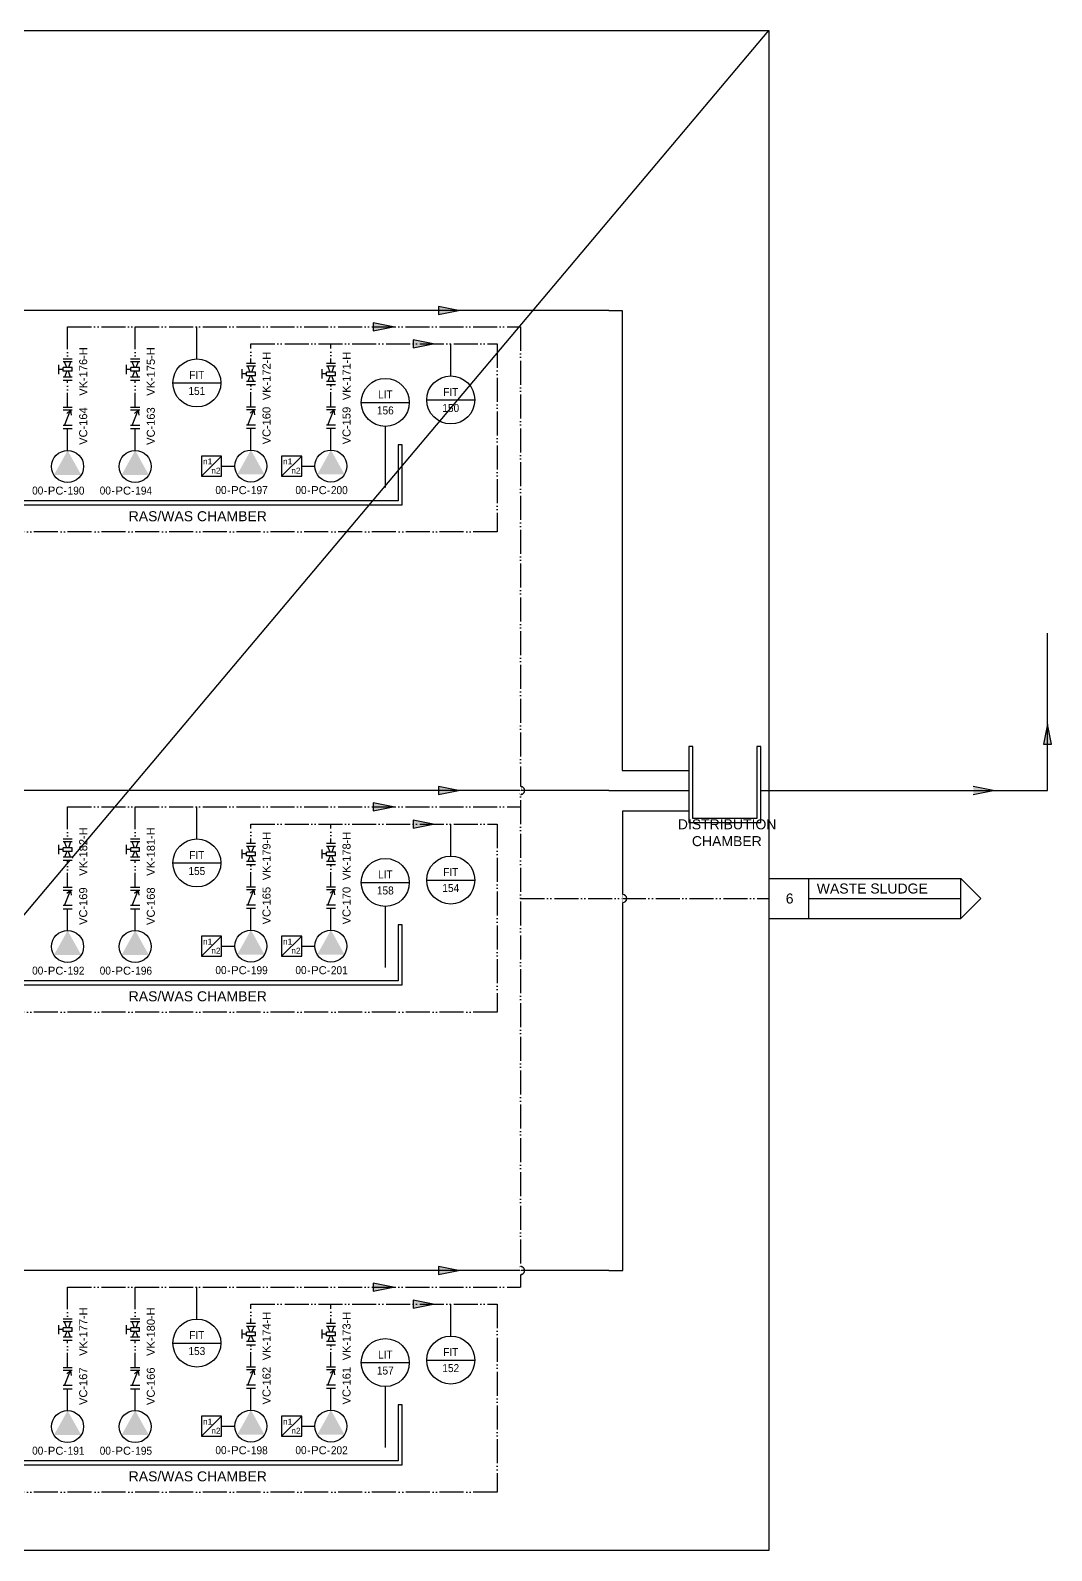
# Model space of a CAD drawing. Header units: millimetres. Extents: x 0 to 444, y 0 to 380.
# Drawn here: x 188.4 to 443.7, y 0 to 380 of the extents above; entities that cross this region are included whole.
import ezdxf
from ezdxf.enums import TextEntityAlignment as Align

# ---------------------------------------------------------------- set-up
doc = ezdxf.new("R2010")
doc.units = ezdxf.units.MM
doc.set_wipeout_variables(frame=1)
doc.linetypes.add('ACAD_ISO05W100', pattern=[33, 24, -3, 0, -3, 0, -3])
doc.linetypes.add('RefPIDWasteSludgeChamber - EQ$0$ACAD_ISO05W100', pattern=[33, 24, -3, 0, -3, 0, -3])
doc.layers.get('DEFPOINTS').update_dxf_attribs({"color": 10})
for name, color, linetype in [('equipment', 5, 'Continuous'), ('instrumentation', 4, 'Continuous'), ('RefAR6WasteSludge$0$Text', 7, 'Continuous'), ('RefPIDWasteSludgeChamber - EQ$0$sludge', 19, 'RefPIDWasteSludgeChamber - EQ$0$ACAD_ISO05W100'), ('RefPIDWasteSludgeChamber$0$Text', 7, 'Continuous'), ('sludge', 19, 'ACAD_ISO05W100'), ('Text', 7, 'Continuous'), ('unit', 1, 'Continuous'), ('valve', 7, 'Continuous')]:
    doc.layers.add(name, color=color, linetype=linetype)
doc.layers.add('sewer', color=7, linetype='Continuous', true_color=0x1c2600)
doc.styles.add('Centrifugal_WASPump$0$Organica', font='arial.ttf')
doc.styles.add('Centrifugal_WASPump_SB$0$Organica', font='arial.ttf')
doc.styles.add('CentrifugalVFDdrive_RASPump_L$0$Organica', font='arial.ttf')
doc.styles.add('CentrifugalVFDdrive_RASPump_L_SB$0$Organica', font='arial.ttf')
doc.styles.add('Organica', font='arial.ttf')
doc.styles.add('RefAR6WasteSludge$0$Organica', font='arial.ttf')
doc.styles.add('RefPIDWasteSludgeChamber - EQ$0$Organica', font='arial.ttf')
doc.styles.add('RefPIDWasteSludgeChamber$0$Organica', font='arial.ttf')
doc.styles.add('RefPIDWasteSludgeChamber$0$Standard', font='arial.ttf')

# ---------------------------------------------------------------- blocks, each defined once
blk = doc.blocks.new('*U28')
at = {"layer": 'DEFPOINTS'}
blk.add_line((0, -190), (320, 190), dxfattribs=at)
at = {"layer": 'DEFPOINTS', "flags": 128}
blk.add_lwpolyline([(0, 190), (320, 190), (320, -190), (0, -190)], close=True, dxfattribs=at)
blk = doc.blocks.new('*U29')
at = {"flags": 128}
blk.add_lwpolyline([(0, 19), (0, 0), (18, 0), (18, 19), (17, 19), (17, 1), (1, 1), (1, 19)], close=True, dxfattribs=at)
at = {"style": 'Organica', "flags": 1}
for tag, p in [('WIDTH', (-11.4, 38.99)), ('HEIGHT', (-11.4, 36.04)), ('LIQUIDLEVEL', (-11.4, 29.93)), ('LENGTH', (-11.4, 33.02)), ('VOLUME', (-11.4, 26.97))]:
    blk.add_attdef(tag, text='', height=2, dxfattribs=at).set_placement(p, align=Align.MIDDLE_CENTER)
at = {"layer": 'Text', "style": 'Organica'}
for tag, p in [('NAME1', (9.58, -2.55)), ('NAME2', (9.58, -6.3))]:
    blk.add_attdef(tag, text='', height=2.5, dxfattribs=at).set_placement(p, align=Align.MIDDLE_CENTER)
blk = doc.blocks.new('break')
blk.add_arc((0, 0), 1, 270, 90)
blk.add_wipeout([(-0.12, -0.11), (-0.12, -0.89), (0, -1), (0.12, -0.89), (0.12, -0.11), (0, 0)])
blk.add_wipeout([(-0.12, 0.11), (-0.12, 0.89), (0, 1), (0.12, 0.89), (0.12, 0.11), (0, 0)])
blk = doc.blocks.new('*U13')
at = {"flags": 128}
blk.add_lwpolyline([(0, 15), (0, 0), (101, 0), (101, 15), (100, 15), (100, 1), (1, 1), (1, 15)], close=True, dxfattribs=at)
at = {"style": 'RefPIDWasteSludgeChamber$0$Organica', "flags": 1}
for tag, p in [('WIDTH', (-11.4, 38.99)), ('HEIGHT', (-11.4, 36.04)), ('LIQUIDLEVEL', (-11.4, 29.93)), ('LENGTH', (-11.4, 33.02)), ('VOLUME', (-11.4, 26.97))]:
    blk.add_attdef(tag, text='', height=2, dxfattribs=at).set_placement(p, align=Align.MIDDLE_CENTER)
at = {"style": 'RefPIDWasteSludgeChamber$0$Standard', "flags": 1}
blk.add_attdef('TR_NAME1', (-26.08, 0.74), '', height=2.5, dxfattribs=at)
at = {"layer": 'RefPIDWasteSludgeChamber$0$Text', "style": 'RefPIDWasteSludgeChamber$0$Organica'}
blk.add_attdef('NAME1_001', (49.42, -4.11), '', height=2.5, dxfattribs=at)
blk = doc.blocks.new('*U14')
at = {"insert": (-1.98, -3.9), "char_height": 2, "width": 5.3402, "attachment_point": 6, "style": 'RefPIDWasteSludgeChamber - EQ$0$Organica'}
blk.add_mtext('-', dxfattribs=at)
at = {"style": 'RefPIDWasteSludgeChamber - EQ$0$Organica', "flags": 1}
for tag, p in [('EQUIP_TYPE', (-8.63, 62.54)), ('NOTE_CHINESE', (-8.63, 56.54)), ('NOTE', (-8.63, 59.54)), ('AREA_CODE', (-8.63, 53.54)), ('DI', (-8.63, 50.54)), ('DO', (-8.63, 47.54)), ('AO', (-8.63, 41.54)), ('AI', (-8.63, 44.54)), ('PB', (-8.63, 38.54)), ('PO', (-8.63, 35.54)), ('SP_ACTUATED', (-8.63, 32.54)), ('SIZE', (-8.63, 23.54)), ('MATERIAL', (-8.63, 19.54)), ('PRESSURE', (-8.63, 15.54))]:
    blk.add_attdef(tag, text='', height=2, dxfattribs=at).set_placement(p, align=Align.MIDDLE_CENTER)
blk.add_wipeout([(-2.67, 1.14), (2.67, 1.14), (2.67, -1.14), (-2.67, -1.14)])
for p, q in [((-2.67, 1.14), (-2.67, -1.14)), ((-1.9, -1.14), (-1.9, 1.14)), ((-1.9, 0.76), (1.9, -0.76)), ((1.9, -0.76), (1.09, 0.17)), ((1.9, -1.14), (1.9, 1.14)), ((2.67, 1.14), (2.67, -1.14)), ((1.9, -0.76), (0.67, -0.87))]:
    blk.add_line(p, q)
at = {"style": 'RefPIDWasteSludgeChamber - EQ$0$Organica'}
blk.add_attdef('TAG_ID', text='', height=2, dxfattribs=at).set_placement((-2.86, -3.9), align=Align.MIDDLE_RIGHT)
at = {"style": 'RefPIDWasteSludgeChamber - EQ$0$Organica', "flags": 8}
blk.add_attdef('TAG', text='', height=2, dxfattribs=at).set_placement((0.33, -3.9), align=Align.MIDDLE_CENTER)
blk = doc.blocks.new('*U15')
at = {"insert": (-1.98, -3.9), "char_height": 2, "width": 5.3402, "attachment_point": 6, "style": 'RefPIDWasteSludgeChamber - EQ$0$Organica'}
blk.add_mtext('-', dxfattribs=at)
at = {"style": 'RefPIDWasteSludgeChamber - EQ$0$Organica', "flags": 1}
for tag, p in [('EQUIP_TYPE', (-8.63, 62.54)), ('NOTE_CHINESE', (-8.63, 56.54)), ('NOTE', (-8.63, 59.54)), ('AREA_CODE', (-8.63, 53.54)), ('DI', (-8.63, 50.54)), ('DO', (-8.63, 47.54)), ('AO', (-8.63, 41.54)), ('AI', (-8.63, 44.54)), ('PB', (-8.63, 38.54)), ('PO', (-8.63, 35.54)), ('SP_ACTUATED', (-8.63, 32.54)), ('SIZE', (-8.63, 23.54)), ('MATERIAL', (-8.63, 19.54)), ('PRESSURE', (-8.63, 15.54))]:
    blk.add_attdef(tag, text='', height=2, dxfattribs=at).set_placement(p, align=Align.MIDDLE_CENTER)
blk.add_wipeout([(-2.67, 1.14), (2.67, 1.14), (2.67, -1.14), (-2.67, -1.14)])
for p, q in [((-2.67, 1.14), (-2.67, -1.14)), ((-1.9, -1.14), (-1.9, 1.14)), ((-0.46, 0.19), (-1.9, 0.76)), ((1.14, 2.29), (-1.14, 2.29)), ((-0.46, -1.11), (-0.46, 1.11)), ((-0.46, 1.11), (0.46, 1.11)), ((0, 1.11), (0, 2.29)), ((0.46, -1.11), (0.46, 1.11)), ((0.46, 0.19), (1.9, 0.76)), ((1.9, -1.14), (1.9, 1.14)), ((2.67, 1.14), (2.67, -1.14)), ((-1.9, -0.76), (-0.46, -0.19)), ((-0.46, -1.11), (0.46, -1.11)), ((1.9, -0.76), (0.46, -0.19))]:
    blk.add_line(p, q)
at = {"insert": (2.6, -3.9), "char_height": 2, "width": 5.3402, "attachment_point": 4, "style": 'RefPIDWasteSludgeChamber - EQ$0$Organica'}
blk.add_mtext('-H', dxfattribs=at)
at = {"style": 'RefPIDWasteSludgeChamber - EQ$0$Organica'}
blk.add_attdef('TAG_ID', text='', height=2, dxfattribs=at).set_placement((-2.86, -3.9), align=Align.MIDDLE_RIGHT)
at = {"style": 'RefPIDWasteSludgeChamber - EQ$0$Organica', "flags": 8}
blk.add_attdef('TAG', text='', height=2, dxfattribs=at).set_placement((0.33, -3.9), align=Align.MIDDLE_CENTER)
blk = doc.blocks.new('*U10')
at = {"color": 4}
for p, q in [((-6, 17), (6, 17)), ((0, 11), (0, -4.27))]:
    blk.add_line(p, q, dxfattribs=at)
blk.add_circle((0, 17), 6, dxfattribs=at)
at = {"style": 'RefPIDWasteSludgeChamber - EQ$0$Organica', "width": 0.9}
for tag, flags, p in [('EQUIP_TYPE', 9, (31.18, 65.35)), ('AREA_CODE', 9, (31.18, 62.35)), ('NOTE_CHINESE', 9, (31.18, 56.35)), ('NOTE', 9, (31.18, 59.35)), ('MODEL', 9, (31.18, 53.35)), ('MANUFACTURE', 9, (31.18, 50.35)), ('SPECIFICATION', 9, (31.18, 47.35)), ('DO', 9, (31.18, 41.35)), ('DI', 9, (31.18, 44.35)), ('AI', 9, (31.18, 38.35)), ('AO', 9, (31.18, 35.35)), ('PB', 9, (31.18, 32.35)), ('PO', 9, (31.18, 29.35)), ('TAG_ID', 8, (0, 19)), ('TAG', 8, (0, 15))]:
    blk.add_attdef(tag, text='', height=2, dxfattribs=dict(at, flags=flags)).set_placement(p, align=Align.MIDDLE_CENTER)
blk = doc.blocks.new('*U9')
at = {"color": 4}
for p, q in [((0, 23), (0, 31)), ((-6, 17), (6, 17))]:
    blk.add_line(p, q, dxfattribs=at)
blk.add_circle((0, 17), 6, dxfattribs=at)
at = {"style": 'RefPIDWasteSludgeChamber - EQ$0$Organica', "width": 0.9}
for tag, flags, p in [('SP_FLUID', 9, (31.18, 71.35)), ('SP_FLOW', 9, (31.18, 68.35)), ('EQUIP_TYPE', 9, (31.18, 65.35)), ('AREA_CODE', 9, (31.18, 62.35)), ('NOTE_CHINESE', 9, (31.18, 56.35)), ('NOTE', 9, (31.18, 59.35)), ('MODEL', 9, (31.18, 53.35)), ('MANUFACTURE', 9, (31.18, 50.35)), ('SPECIFICATION', 9, (31.18, 47.35)), ('DO', 9, (31.18, 41.35)), ('DI', 9, (31.18, 44.35)), ('AI', 9, (31.18, 38.35)), ('AO', 9, (31.18, 35.35)), ('PB', 9, (31.18, 32.35)), ('PO', 9, (31.18, 29.35)), ('TAG_ID', 8, (0, 19)), ('TAG', 8, (0, 15))]:
    blk.add_attdef(tag, text='', height=2, dxfattribs=dict(at, flags=flags)).set_placement(p, align=Align.MIDDLE_CENTER)
blk = doc.blocks.new('*U11319')
blk.add_circle((0, 0), 4)
blk.add_solid([(-3.4, -2.11), (0, 4), (3.4, -2.11)])
at = {"char_height": 2, "width": 5.3402, "attachment_point": 6, "line_spacing_factor": 0.9, "style": 'Centrifugal_WASPump_SB$0$Organica'}
for insert in [(-5.1, -6.03), (-0.2, -6.03)]:
    blk.add_mtext('{\\W0.9;-}', dxfattribs=dict(at, insert=insert))
at = {"style": 'Centrifugal_WASPump_SB$0$Organica', "flags": 1}
for tag, p in [('PUMP_TYPE', (-13.95, 99.74)), ('NOTE', (-13.95, 96.74)), ('MATERIAL_HOUSING', (-13.95, 90.64)), ('NOTE_CHINESE', (-13.95, 93.74)), ('MATERIAL_IMPELLER', (-13.95, 87.64)), ('INSTALLED_POWER', (-13.95, 81.43)), ('CONSUMED_POWER', (-13.95, 78.43)), ('MODEL', (-13.95, 75.32)), ('MANUFACTURE', (-13.95, 72.21)), ('UNIT_CAPACITY', (-13.42, 69.06)), ('SP_CAPACITY', (-13.42, 66.16)), ('UNIT_HEAD', (-13.42, 63.06)), ('SP_HEAD', (-13.42, 60.06)), ('INSTALLATION', (-13.42, 56.95)), ('STB_DTY', (-13.42, 53.63)), ('RUNNINGHOURS', (-13.42, 50.63)), ('DI', (-13.85, 41.6)), ('DO', (-13.85, 38.6)), ('PO', (-13.85, 26.6)), ('PROCESSUNITAREA', (-13.85, 23.6))]:
    blk.add_attdef(tag, text='', height=2, dxfattribs=at).set_placement(p, align=Align.MIDDLE_CENTER)
at = {"style": 'Centrifugal_WASPump_SB$0$Organica', "width": 0.9}
blk.add_attdef('AREA_CODE', text='', height=2, dxfattribs=at).set_placement((-6.07, -6.01), align=Align.MIDDLE_RIGHT)
at = {"style": 'Centrifugal_WASPump_SB$0$Organica'}
blk.add_attdef('TAG_ID', text='', height=2, dxfattribs=at).set_placement((-1.04, -6.03), align=Align.MIDDLE_RIGHT)
at = {"style": 'Centrifugal_WASPump_SB$0$Organica', "width": 0.9, "flags": 8}
blk.add_attdef('TAG', text='', height=2, dxfattribs=at).set_placement((2.11, -6.03), align=Align.MIDDLE_CENTER)
blk = doc.blocks.new('*U11521')
blk.add_circle((0, 0), 4)
blk.add_solid([(-3.4, -2.11), (0, 4), (3.4, -2.11)])
at = {"char_height": 2, "width": 5.3402, "attachment_point": 6, "line_spacing_factor": 0.9, "style": 'Centrifugal_WASPump$0$Organica'}
for insert in [(-5.1, -6.03), (-0.2, -6.03)]:
    blk.add_mtext('{\\W0.9;-}', dxfattribs=dict(at, insert=insert))
at = {"style": 'Centrifugal_WASPump$0$Organica', "flags": 1}
for tag, p in [('PUMP_TYPE', (-13.95, 99.74)), ('NOTE', (-13.95, 96.74)), ('MATERIAL_HOUSING', (-13.95, 90.64)), ('NOTE_CHINESE', (-13.95, 93.74)), ('MATERIAL_IMPELLER', (-13.95, 87.64)), ('INSTALLED_POWER', (-13.95, 81.43)), ('CONSUMED_POWER', (-13.95, 78.43)), ('MODEL', (-13.95, 75.32)), ('MANUFACTURE', (-13.95, 72.21)), ('UNIT_CAPACITY', (-13.42, 69.06)), ('SP_CAPACITY', (-13.42, 66.16)), ('UNIT_HEAD', (-13.42, 63.06)), ('SP_HEAD', (-13.42, 60.06)), ('INSTALLATION', (-13.42, 56.95)), ('STB_DTY', (-13.42, 53.63)), ('RUNNINGHOURS', (-13.42, 50.63)), ('DI', (-13.85, 41.6)), ('DO', (-13.85, 38.6)), ('PO', (-13.85, 26.6)), ('PROCESSUNITAREA', (-13.85, 23.6))]:
    blk.add_attdef(tag, text='', height=2, dxfattribs=at).set_placement(p, align=Align.MIDDLE_CENTER)
at = {"style": 'Centrifugal_WASPump$0$Organica', "width": 0.9}
blk.add_attdef('AREA_CODE', text='', height=2, dxfattribs=at).set_placement((-6.07, -6.01), align=Align.MIDDLE_RIGHT)
at = {"style": 'Centrifugal_WASPump$0$Organica'}
blk.add_attdef('TAG_ID', text='', height=2, dxfattribs=at).set_placement((-1.04, -6.03), align=Align.MIDDLE_RIGHT)
at = {"style": 'Centrifugal_WASPump$0$Organica', "width": 0.9, "flags": 8}
blk.add_attdef('TAG', text='', height=2, dxfattribs=at).set_placement((2.11, -6.03), align=Align.MIDDLE_CENTER)
blk = doc.blocks.new('*U11723')
for p, q in [((-7.31, 2.5), (-12.31, 2.5)), ((-12.31, 2.5), (-12.31, -2.5)), ((-12.31, -2.5), (-7.31, 2.5)), ((-7.31, -2.5), (-7.31, 2.5)), ((-12.31, -2.5), (-7.31, -2.5)), ((-7.31, 0), (-4, 0))]:
    blk.add_line(p, q)
blk.add_circle((0, 0), 4)
blk.add_solid([(-3.4, -2.11), (0, 4), (3.4, -2.11)])
at = {"style": 'CentrifugalVFDdrive_RASPump_L_SB$0$Organica'}
for s, p in [('n1', (-11.97, 0.39)), ('n2', (-9.91, -1.91))]:
    blk.add_text(s, height=1.5, dxfattribs=at).set_placement(p)
at = {"char_height": 2, "width": 5.3402, "attachment_point": 6, "line_spacing_factor": 0.9, "style": 'CentrifugalVFDdrive_RASPump_L_SB$0$Organica'}
for insert in [(-5.1, -6.03), (-0.2, -6.03)]:
    blk.add_mtext('{\\W0.9;-}', dxfattribs=dict(at, insert=insert))
at = {"style": 'CentrifugalVFDdrive_RASPump_L_SB$0$Organica', "flags": 1}
for tag, p in [('PUMP_TYPE', (-13.95, 99.74)), ('NOTE', (-13.95, 96.74)), ('MATERIAL_HOUSING', (-13.95, 90.64)), ('NOTE_CHINESE', (-13.95, 93.74)), ('MATERIAL_IMPELLER', (-13.95, 87.64)), ('MATERIAL_SCREW', (-13.95, 84.64)), ('INSTALLED_POWER', (-13.95, 81.43)), ('CONSUMED_POWER', (-13.95, 78.43)), ('MODEL', (-13.95, 75.32)), ('MANUFACTURE', (-13.95, 72.21)), ('UNIT_CAPACITY', (-13.42, 69.06)), ('SP_CAPACITY', (-13.42, 66.16)), ('UNIT_HEAD', (-13.42, 63.06)), ('SP_HEAD', (-13.42, 60.06)), ('INSTALLATION', (-13.42, 56.95)), ('STB_DTY', (-13.42, 53.63)), ('RUNNINGHOURS', (-13.42, 50.63)), ('FC-MOD', (-13.85, 44.6)), ('FC-MAN', (-13.85, 47.7)), ('DI', (-13.85, 41.6)), ('DO', (-13.85, 38.6)), ('AI', (-13.85, 35.6)), ('AO', (-13.85, 32.6)), ('PB', (-13.85, 29.6)), ('PO', (-13.85, 26.6)), ('PROCESSUNITAREA', (-13.85, 23.6))]:
    blk.add_attdef(tag, text='', height=2, dxfattribs=at).set_placement(p, align=Align.MIDDLE_CENTER)
at = {"style": 'CentrifugalVFDdrive_RASPump_L_SB$0$Organica', "width": 0.9}
blk.add_attdef('AREA_CODE', text='', height=2, dxfattribs=at).set_placement((-6.07, -6.01), align=Align.MIDDLE_RIGHT)
at = {"style": 'CentrifugalVFDdrive_RASPump_L_SB$0$Organica'}
blk.add_attdef('TAG_ID', text='', height=2, dxfattribs=at).set_placement((-1.04, -6.03), align=Align.MIDDLE_RIGHT)
at = {"style": 'CentrifugalVFDdrive_RASPump_L_SB$0$Organica', "width": 0.9, "flags": 8}
blk.add_attdef('TAG', text='', height=2, dxfattribs=at).set_placement((2.11, -6.03), align=Align.MIDDLE_CENTER)
blk = doc.blocks.new('*U12125')
for p, q in [((-7.31, 2.5), (-12.31, 2.5)), ((-12.31, 2.5), (-12.31, -2.5)), ((-12.31, -2.5), (-7.31, 2.5)), ((-7.31, -2.5), (-7.31, 2.5)), ((-12.31, -2.5), (-7.31, -2.5)), ((-7.31, 0), (-4, 0))]:
    blk.add_line(p, q)
blk.add_circle((0, 0), 4)
blk.add_solid([(-3.4, -2.11), (0, 4), (3.4, -2.11)])
at = {"style": 'CentrifugalVFDdrive_RASPump_L$0$Organica'}
for s, p in [('n1', (-11.97, 0.39)), ('n2', (-9.91, -1.91))]:
    blk.add_text(s, height=1.5, dxfattribs=at).set_placement(p)
at = {"char_height": 2, "width": 5.3402, "attachment_point": 6, "line_spacing_factor": 0.9, "style": 'CentrifugalVFDdrive_RASPump_L$0$Organica'}
for insert in [(-5.1, -6.03), (-0.2, -6.03)]:
    blk.add_mtext('{\\W0.9;-}', dxfattribs=dict(at, insert=insert))
at = {"style": 'CentrifugalVFDdrive_RASPump_L$0$Organica', "flags": 1}
for tag, p in [('PUMP_TYPE', (-13.95, 99.74)), ('NOTE', (-13.95, 96.74)), ('MATERIAL_HOUSING', (-13.95, 90.64)), ('NOTE_CHINESE', (-13.95, 93.74)), ('MATERIAL_IMPELLER', (-13.95, 87.64)), ('MATERIAL_SCREW', (-13.95, 84.64)), ('INSTALLED_POWER', (-13.95, 81.43)), ('CONSUMED_POWER', (-13.95, 78.43)), ('MODEL', (-13.95, 75.32)), ('MANUFACTURE', (-13.95, 72.21)), ('UNIT_CAPACITY', (-13.42, 69.06)), ('SP_CAPACITY', (-13.42, 66.16)), ('UNIT_HEAD', (-13.42, 63.06)), ('SP_HEAD', (-13.42, 60.06)), ('INSTALLATION', (-13.42, 56.95)), ('STB_DTY', (-13.42, 53.63)), ('RUNNINGHOURS', (-13.42, 50.63)), ('FC-MOD', (-13.85, 44.6)), ('FC-MAN', (-13.85, 47.7)), ('DI', (-13.85, 41.6)), ('DO', (-13.85, 38.6)), ('AI', (-13.85, 35.6)), ('AO', (-13.85, 32.6)), ('PB', (-13.85, 29.6)), ('PO', (-13.85, 26.6)), ('PROCESSUNITAREA', (-13.85, 23.6))]:
    blk.add_attdef(tag, text='', height=2, dxfattribs=at).set_placement(p, align=Align.MIDDLE_CENTER)
at = {"style": 'CentrifugalVFDdrive_RASPump_L$0$Organica', "width": 0.9}
blk.add_attdef('AREA_CODE', text='', height=2, dxfattribs=at).set_placement((-6.07, -6.01), align=Align.MIDDLE_RIGHT)
at = {"style": 'CentrifugalVFDdrive_RASPump_L$0$Organica'}
blk.add_attdef('TAG_ID', text='', height=2, dxfattribs=at).set_placement((-1.04, -6.03), align=Align.MIDDLE_RIGHT)
at = {"style": 'CentrifugalVFDdrive_RASPump_L$0$Organica', "width": 0.9, "flags": 8}
blk.add_attdef('TAG', text='', height=2, dxfattribs=at).set_placement((2.11, -6.03), align=Align.MIDDLE_CENTER)
blk = doc.blocks.new('RefAR6WasteSludge$0$RefAR6WasteSludge')
at = {"lineweight": 25, "ltscale": 0.25}
for p, q in [((0, 5), (48, 5)), ((0, 5), (0, -5)), ((10, -5), (10, 5)), ((48, -5), (48, 5)), ((48, 5), (53, 0)), ((10, 0), (48, 0)), ((48, -5), (53, 0)), ((0, -5), (48, -5))]:
    blk.add_line(p, q, dxfattribs=at)
at = {"layer": 'RefAR6WasteSludge$0$Text', "style": 'RefAR6WasteSludge$0$Organica'}
for tag, p in [('Name_001', (11.77, 1.27)), ('ID_001', (4.27, -1.23))]:
    blk.add_attdef(tag, p, '', height=2.5, dxfattribs=at)

msp = doc.modelspace()

# ---------------------------------------------------------------- hatches: boundary and pattern name
for points in [[(290.43, 309), (295.43, 310), (290.43, 311)], [(274.14, 304.88), (279.14, 305.88), (274.14, 306.88)], [(284.1, 300.62), (289.1, 301.62), (284.1, 302.62)], [(290.43, 189), (295.43, 190), (290.43, 191)], [(274.14, 184.88), (279.14, 185.88), (274.14, 186.88)], [(284.1, 180.62), (289.1, 181.62), (284.1, 182.62)], [(290.43, 69), (295.43, 70), (290.43, 71)], [(274.14, 64.88), (279.14, 65.88), (274.14, 66.88)], [(284.1, 60.62), (289.1, 61.62), (284.1, 62.62)]]:
    msp.add_hatch(color=256).paths.add_polyline_path(points)
at = {"layer": 'sewer'}
h = msp.add_hatch(color=256, dxfattribs=at)
h.dxf.hatch_style = 1
h.paths.add_polyline_path([(441.7, 201.55), (442.7, 201.55), (442.7, 206.55)])
h.paths.add_polyline_path([(442.7, 206.55), (442.7, 201.55), (443.7, 201.55)])
h = msp.add_hatch(color=256, dxfattribs=at)
h.dxf.hatch_style = 1
h.paths.add_polyline_path([(424.1, 191), (424.1, 190), (429.1, 190)])
h.paths.add_polyline_path([(429.1, 190), (424.1, 190), (424.1, 189)])

# ---------------------------------------------------------------- linework, layer by layer
for points in [[(295.43, 310), (290.43, 311)], [(290.43, 311), (290.43, 309)], [(290.43, 309), (295.43, 310)], [(279.14, 305.88), (274.14, 306.88)], [(274.14, 306.88), (274.14, 304.88)], [(274.14, 304.88), (279.14, 305.88)], [(289.1, 301.62), (284.1, 302.62)], [(284.1, 302.62), (284.1, 300.62)], [(284.1, 300.62), (289.1, 301.62)], [(295.43, 190), (290.43, 191)], [(290.43, 191), (290.43, 189)], [(290.43, 189), (295.43, 190)], [(279.14, 185.88), (274.14, 186.88)], [(274.14, 186.88), (274.14, 184.88)], [(274.14, 184.88), (279.14, 185.88)], [(289.1, 181.62), (284.1, 182.62)], [(284.1, 182.62), (284.1, 180.62)], [(284.1, 180.62), (289.1, 181.62)], [(295.43, 70), (290.43, 71)], [(290.43, 71), (290.43, 69)], [(290.43, 69), (295.43, 70)], [(279.14, 65.88), (274.14, 66.88)], [(274.14, 66.88), (274.14, 64.88)], [(274.14, 64.88), (279.14, 65.88)], [(289.1, 61.62), (284.1, 62.62)], [(284.1, 62.62), (284.1, 60.62)], [(284.1, 60.62), (289.1, 61.62)]]:
    msp.add_lwpolyline(points)
at = {"layer": 'RefPIDWasteSludgeChamber - EQ$0$sludge', "lineweight": 25, "ltscale": 0.25}
for p, q in [((197.73, 274.99), (197.73, 305.88)), ((197.73, 305.88), (310.96, 305.88)), ((214.63, 274.99), (214.63, 305.88)), ((243.55, 275.11), (243.55, 301.62)), ((243.55, 301.62), (305.14, 301.62)), ((263.55, 275.11), (263.55, 301.62)), ((305.14, 301.62), (305.14, 254.62)), ((305.14, 254.62), (103.8, 254.62)), ((197.73, 154.99), (197.73, 185.88)), ((197.73, 185.88), (310.96, 185.88)), ((214.63, 154.99), (214.63, 185.88)), ((243.55, 155.11), (243.55, 181.62)), ((243.55, 181.62), (305.14, 181.62)), ((263.55, 155.11), (263.55, 181.62)), ((305.14, 181.62), (305.14, 134.62)), ((305.14, 134.62), (103.8, 134.62)), ((197.73, 34.99), (197.73, 65.88)), ((197.73, 65.88), (310.96, 65.88)), ((214.63, 34.99), (214.63, 65.88)), ((243.55, 35.11), (243.55, 61.62)), ((243.55, 61.62), (305.14, 61.62)), ((263.55, 35.11), (263.55, 61.62)), ((305.14, 61.62), (305.14, 14.62)), ((305.14, 14.62), (103.8, 14.62))]:
    msp.add_line(p, q, dxfattribs=at)
at = {"layer": 'sewer', "lineweight": 25, "ltscale": 0.5}
for p, q in [((333, 310), (179.27, 310)), ((333, 190), (179.27, 190)), ((333, 70), (179.27, 70))]:
    msp.add_line(p, q, dxfattribs=at)
at = {"layer": 'sewer', "lineweight": 25, "ltscale": 0.25}
for p, q in [((442.7, 190), (442.7, 229.36)), ((373, 190), (442.7, 190)), ((429.1, 190), (424.1, 191)), ((424.1, 189), (429.1, 190))]:
    msp.add_line(p, q, dxfattribs=at)
at = {"layer": 'sewer'}
msp.add_line((371, 190), (373, 190), dxfattribs=at)
for points in [[(333, 310), (336.37, 310), (336.37, 195), (353, 195)], [(333, 190), (333, 190), (333, 190), (353, 190)], [(333, 70), (336.5, 70), (336.5, 184.92), (353, 184.92)]]:
    msp.add_lwpolyline(points, dxfattribs=at)
at = {"layer": 'sewer', "lineweight": 25, "ltscale": 0.25, "flags": 128}
msp.add_lwpolyline([(442.7, 206.55), (441.7, 201.55), (443.7, 201.55)], close=True, dxfattribs=at)
at = {"layer": 'sludge', "ltscale": 0.25}
msp.add_line((310.96, 163), (373, 163), dxfattribs=at)
msp.add_lwpolyline([(310.96, 305.88), (310.96, 65.88)], dxfattribs=at)

# ---------------------------------------------------------------- block references
msp.add_blockref('*U28', (53, 190))
ref = msp.add_blockref('RefAR6WasteSludge$0$RefAR6WasteSludge', (373, 163))
ref.add_attrib('ID', '6', dxfattribs={"layer": 'RefAR6WasteSludge$0$Text', "height": 2.5, "style": 'RefAR6WasteSludge$0$Organica'}).set_placement((378.22, 163), align=Align.MIDDLE_CENTER)
ref.add_attrib('Name', 'WASTE SLUDGE', dxfattribs={"layer": 'RefAR6WasteSludge$0$Text', "height": 2.5, "style": 'RefAR6WasteSludge$0$Organica'}).set_placement((385, 165.5), align=Align.MIDDLE_LEFT)
at = {"layer": 'instrumentation'}
ref = msp.add_blockref('*U9', (230.04, 274.88), dxfattribs=at)
ref.add_attrib('TAG', '151', dxfattribs={"layer": '0', "height": 2, "style": 'RefPIDWasteSludgeChamber - EQ$0$Organica', "width": 0.9}).set_placement((230.04, 289.88), align=Align.MIDDLE_CENTER)
ref.add_attrib('TAG_ID', 'FIT', dxfattribs={"layer": '0', "height": 2, "style": 'RefPIDWasteSludgeChamber - EQ$0$Organica', "width": 0.9}).set_placement((230.04, 293.88), align=Align.MIDDLE_CENTER)
ref = msp.add_blockref('*U9', (293.51, 270.62), dxfattribs=at)
ref.add_attrib('TAG', '150', dxfattribs={"layer": '0', "height": 2, "style": 'RefPIDWasteSludgeChamber - EQ$0$Organica', "width": 0.9}).set_placement((293.51, 285.62), align=Align.MIDDLE_CENTER)
ref.add_attrib('TAG_ID', 'FIT', dxfattribs={"layer": '0', "height": 2, "style": 'RefPIDWasteSludgeChamber - EQ$0$Organica', "width": 0.9}).set_placement((293.51, 289.62), align=Align.MIDDLE_CENTER)
ref = msp.add_blockref('*U10', (277.15, 270.01), dxfattribs=at)
ref.add_attrib('TAG', '156', dxfattribs={"layer": '0', "height": 2, "style": 'RefPIDWasteSludgeChamber - EQ$0$Organica', "width": 0.9}).set_placement((277.15, 285.01), align=Align.MIDDLE_CENTER)
ref.add_attrib('TAG_ID', 'LIT', dxfattribs={"layer": '0', "height": 2, "style": 'RefPIDWasteSludgeChamber - EQ$0$Organica', "width": 0.9}).set_placement((277.15, 289.01), align=Align.MIDDLE_CENTER)
ref = msp.add_blockref('*U9', (230.04, 154.88), dxfattribs=at)
ref.add_attrib('TAG', '155', dxfattribs={"layer": '0', "height": 2, "style": 'RefPIDWasteSludgeChamber - EQ$0$Organica', "width": 0.9}).set_placement((230.04, 169.88), align=Align.MIDDLE_CENTER)
ref.add_attrib('TAG_ID', 'FIT', dxfattribs={"layer": '0', "height": 2, "style": 'RefPIDWasteSludgeChamber - EQ$0$Organica', "width": 0.9}).set_placement((230.04, 173.88), align=Align.MIDDLE_CENTER)
ref = msp.add_blockref('*U9', (293.51, 150.62), dxfattribs=at)
ref.add_attrib('TAG', '154', dxfattribs={"layer": '0', "height": 2, "style": 'RefPIDWasteSludgeChamber - EQ$0$Organica', "width": 0.9}).set_placement((293.51, 165.62), align=Align.MIDDLE_CENTER)
ref.add_attrib('TAG_ID', 'FIT', dxfattribs={"layer": '0', "height": 2, "style": 'RefPIDWasteSludgeChamber - EQ$0$Organica', "width": 0.9}).set_placement((293.51, 169.62), align=Align.MIDDLE_CENTER)
ref = msp.add_blockref('*U10', (277.15, 150.01), dxfattribs=at)
ref.add_attrib('TAG', '158', dxfattribs={"layer": '0', "height": 2, "style": 'RefPIDWasteSludgeChamber - EQ$0$Organica', "width": 0.9}).set_placement((277.15, 165.01), align=Align.MIDDLE_CENTER)
ref.add_attrib('TAG_ID', 'LIT', dxfattribs={"layer": '0', "height": 2, "style": 'RefPIDWasteSludgeChamber - EQ$0$Organica', "width": 0.9}).set_placement((277.15, 169.01), align=Align.MIDDLE_CENTER)
ref = msp.add_blockref('*U9', (230.04, 34.88), dxfattribs=at)
ref.add_attrib('TAG', '153', dxfattribs={"layer": '0', "height": 2, "style": 'RefPIDWasteSludgeChamber - EQ$0$Organica', "width": 0.9}).set_placement((230.04, 49.88), align=Align.MIDDLE_CENTER)
ref.add_attrib('TAG_ID', 'FIT', dxfattribs={"layer": '0', "height": 2, "style": 'RefPIDWasteSludgeChamber - EQ$0$Organica', "width": 0.9}).set_placement((230.04, 53.88), align=Align.MIDDLE_CENTER)
ref = msp.add_blockref('*U9', (293.51, 30.62), dxfattribs=at)
ref.add_attrib('TAG', '152', dxfattribs={"layer": '0', "height": 2, "style": 'RefPIDWasteSludgeChamber - EQ$0$Organica', "width": 0.9}).set_placement((293.51, 45.62), align=Align.MIDDLE_CENTER)
ref.add_attrib('TAG_ID', 'FIT', dxfattribs={"layer": '0', "height": 2, "style": 'RefPIDWasteSludgeChamber - EQ$0$Organica', "width": 0.9}).set_placement((293.51, 49.62), align=Align.MIDDLE_CENTER)
ref = msp.add_blockref('*U10', (277.15, 30.01), dxfattribs=at)
ref.add_attrib('TAG', '157', dxfattribs={"layer": '0', "height": 2, "style": 'RefPIDWasteSludgeChamber - EQ$0$Organica', "width": 0.9}).set_placement((277.15, 45.01), align=Align.MIDDLE_CENTER)
ref.add_attrib('TAG_ID', 'LIT', dxfattribs={"layer": '0', "height": 2, "style": 'RefPIDWasteSludgeChamber - EQ$0$Organica', "width": 0.9}).set_placement((277.15, 49.01), align=Align.MIDDLE_CENTER)
at = {"layer": 'unit'}
ref = msp.add_blockref('*U13', (180.38, 261.41), dxfattribs=at)
ref.add_attrib('NAME1_001', 'RAS/WAS CHAMBER', (213, 257.31), dxfattribs={"layer": 'RefPIDWasteSludgeChamber$0$Text', "height": 2.5, "style": 'RefPIDWasteSludgeChamber$0$Organica'})
ref = msp.add_blockref('*U29', (353, 182), dxfattribs=at)
ref.add_attrib('NAME1_001', 'DISTRIBUTION', (350.27, 180.3), dxfattribs={"layer": 'Text', "height": 2.5, "style": 'Organica'})
ref.add_attrib('NAME1_002', 'CHAMBER', (353.79, 176.09), dxfattribs={"layer": 'Text', "height": 2.5, "style": 'Organica'})
ref = msp.add_blockref('*U13', (180.38, 141.41), dxfattribs=at)
ref.add_attrib('NAME1_001', 'RAS/WAS CHAMBER', (213, 137.31), dxfattribs={"layer": 'RefPIDWasteSludgeChamber$0$Text', "height": 2.5, "style": 'RefPIDWasteSludgeChamber$0$Organica'})
ref = msp.add_blockref('*U13', (180.38, 21.41), dxfattribs=at)
ref.add_attrib('NAME1_001', 'RAS/WAS CHAMBER', (213, 17.31), dxfattribs={"layer": 'RefPIDWasteSludgeChamber$0$Text', "height": 2.5, "style": 'RefPIDWasteSludgeChamber$0$Organica'})

# ---------------------------------------------------------------- next in the draw order: block references
at = {"layer": 'sewer', "lineweight": 25, "ltscale": 0.5}
msp.add_blockref('break', (336.5, 163), dxfattribs=at)
at = {"layer": 'sludge', "lineweight": 25, "ltscale": 0.5}
for p in [(310.96, 190), (310.96, 70)]:
    msp.add_blockref('break', p, dxfattribs=at)
at = {"layer": 'valve', "rotation": 90}
for name, p, values in [('*U15', (197.73, 295.25), {'TAG': '176', 'TAG_ID': 'VK'}), ('*U15', (214.63, 295.25), {'TAG': '175', 'TAG_ID': 'VK'}), ('*U14', (197.73, 283.13), {'TAG': '164', 'TAG_ID': 'VC'}), ('*U14', (214.63, 283.13), {'TAG': '163', 'TAG_ID': 'VC'}), ('*U14', (243.55, 283.26), {'TAG': '160', 'TAG_ID': 'VC'}), ('*U14', (263.55, 283.26), {'TAG': '159', 'TAG_ID': 'VC'}), ('*U15', (197.73, 175.25), {'TAG': '182', 'TAG_ID': 'VK'}), ('*U15', (214.63, 175.25), {'TAG': '181', 'TAG_ID': 'VK'}), ('*U14', (197.73, 163.13), {'TAG': '169', 'TAG_ID': 'VC'}), ('*U14', (214.63, 163.13), {'TAG': '168', 'TAG_ID': 'VC'}), ('*U14', (243.55, 163.26), {'TAG': '165', 'TAG_ID': 'VC'}), ('*U14', (263.55, 163.26), {'TAG': '170', 'TAG_ID': 'VC'}), ('*U15', (197.73, 55.25), {'TAG': '177', 'TAG_ID': 'VK'}), ('*U15', (214.63, 55.25), {'TAG': '180', 'TAG_ID': 'VK'}), ('*U14', (197.73, 43.13), {'TAG': '167', 'TAG_ID': 'VC'}), ('*U14', (214.63, 43.13), {'TAG': '166', 'TAG_ID': 'VC'}), ('*U14', (243.55, 43.26), {'TAG': '162', 'TAG_ID': 'VC'}), ('*U14', (263.55, 43.26), {'TAG': '161', 'TAG_ID': 'VC'})]:
    msp.add_blockref(name, p, dxfattribs=at).add_auto_attribs(values)

# ---------------------------------------------------------------- next in the draw order: block references
at = {"layer": 'equipment'}
ref = msp.add_blockref('*U11319', (197.73, 270.99), dxfattribs=at)
ref.add_attrib('TAG', '190', dxfattribs={"layer": '0', "height": 2, "style": 'Centrifugal_WASPump_SB$0$Organica', "width": 0.9}).set_placement((199.84, 264.96), align=Align.MIDDLE_CENTER)
ref.add_attrib('AREA_CODE', '00', dxfattribs={"layer": '0', "height": 2, "style": 'Centrifugal_WASPump_SB$0$Organica', "width": 0.9}).set_placement((191.66, 264.98), align=Align.MIDDLE_RIGHT)
ref.add_attrib('TAG_ID', 'PC', dxfattribs={"layer": '0', "height": 2, "style": 'Centrifugal_WASPump_SB$0$Organica'}).set_placement((196.69, 264.96), align=Align.MIDDLE_RIGHT)
ref = msp.add_blockref('*U11521', (214.63, 270.99), dxfattribs=at)
ref.add_attrib('TAG', '194', dxfattribs={"layer": '0', "height": 2, "style": 'Centrifugal_WASPump$0$Organica', "width": 0.9}).set_placement((216.74, 264.96), align=Align.MIDDLE_CENTER)
ref.add_attrib('AREA_CODE', '00', dxfattribs={"layer": '0', "height": 2, "style": 'Centrifugal_WASPump$0$Organica', "width": 0.9}).set_placement((208.56, 264.98), align=Align.MIDDLE_RIGHT)
ref.add_attrib('TAG_ID', 'PC', dxfattribs={"layer": '0', "height": 2, "style": 'Centrifugal_WASPump$0$Organica'}).set_placement((213.59, 264.96), align=Align.MIDDLE_RIGHT)
ref = msp.add_blockref('*U11723', (243.55, 271.11), dxfattribs=at)
ref.add_attrib('TAG', '197', dxfattribs={"layer": '0', "height": 2, "style": 'CentrifugalVFDdrive_RASPump_L_SB$0$Organica', "width": 0.9}).set_placement((245.65, 265.08), align=Align.MIDDLE_CENTER)
ref.add_attrib('AREA_CODE', '00', dxfattribs={"layer": '0', "height": 2, "style": 'CentrifugalVFDdrive_RASPump_L_SB$0$Organica', "width": 0.9}).set_placement((237.47, 265.11), align=Align.MIDDLE_RIGHT)
ref.add_attrib('TAG_ID', 'PC', dxfattribs={"layer": '0', "height": 2, "style": 'CentrifugalVFDdrive_RASPump_L_SB$0$Organica'}).set_placement((242.5, 265.08), align=Align.MIDDLE_RIGHT)
ref = msp.add_blockref('*U12125', (263.55, 271.11), dxfattribs=at)
ref.add_attrib('TAG', '200', dxfattribs={"layer": '0', "height": 2, "style": 'CentrifugalVFDdrive_RASPump_L$0$Organica', "width": 0.9}).set_placement((265.65, 265.08), align=Align.MIDDLE_CENTER)
ref.add_attrib('AREA_CODE', '00', dxfattribs={"layer": '0', "height": 2, "style": 'CentrifugalVFDdrive_RASPump_L$0$Organica', "width": 0.9}).set_placement((257.47, 265.11), align=Align.MIDDLE_RIGHT)
ref.add_attrib('TAG_ID', 'PC', dxfattribs={"layer": '0', "height": 2, "style": 'CentrifugalVFDdrive_RASPump_L$0$Organica'}).set_placement((262.5, 265.08), align=Align.MIDDLE_RIGHT)
ref = msp.add_blockref('*U11319', (197.73, 150.99), dxfattribs=at)
ref.add_attrib('TAG', '192', dxfattribs={"layer": '0', "height": 2, "style": 'Centrifugal_WASPump_SB$0$Organica', "width": 0.9}).set_placement((199.84, 144.96), align=Align.MIDDLE_CENTER)
ref.add_attrib('AREA_CODE', '00', dxfattribs={"layer": '0', "height": 2, "style": 'Centrifugal_WASPump_SB$0$Organica', "width": 0.9}).set_placement((191.66, 144.98), align=Align.MIDDLE_RIGHT)
ref.add_attrib('TAG_ID', 'PC', dxfattribs={"layer": '0', "height": 2, "style": 'Centrifugal_WASPump_SB$0$Organica'}).set_placement((196.69, 144.96), align=Align.MIDDLE_RIGHT)
ref = msp.add_blockref('*U11521', (214.63, 150.99), dxfattribs=at)
ref.add_attrib('TAG', '196', dxfattribs={"layer": '0', "height": 2, "style": 'Centrifugal_WASPump$0$Organica', "width": 0.9}).set_placement((216.74, 144.96), align=Align.MIDDLE_CENTER)
ref.add_attrib('AREA_CODE', '00', dxfattribs={"layer": '0', "height": 2, "style": 'Centrifugal_WASPump$0$Organica', "width": 0.9}).set_placement((208.56, 144.98), align=Align.MIDDLE_RIGHT)
ref.add_attrib('TAG_ID', 'PC', dxfattribs={"layer": '0', "height": 2, "style": 'Centrifugal_WASPump$0$Organica'}).set_placement((213.59, 144.96), align=Align.MIDDLE_RIGHT)
ref = msp.add_blockref('*U11723', (243.55, 151.11), dxfattribs=at)
ref.add_attrib('TAG', '199', dxfattribs={"layer": '0', "height": 2, "style": 'CentrifugalVFDdrive_RASPump_L_SB$0$Organica', "width": 0.9}).set_placement((245.65, 145.08), align=Align.MIDDLE_CENTER)
ref.add_attrib('AREA_CODE', '00', dxfattribs={"layer": '0', "height": 2, "style": 'CentrifugalVFDdrive_RASPump_L_SB$0$Organica', "width": 0.9}).set_placement((237.47, 145.11), align=Align.MIDDLE_RIGHT)
ref.add_attrib('TAG_ID', 'PC', dxfattribs={"layer": '0', "height": 2, "style": 'CentrifugalVFDdrive_RASPump_L_SB$0$Organica'}).set_placement((242.5, 145.08), align=Align.MIDDLE_RIGHT)
ref = msp.add_blockref('*U12125', (263.55, 151.11), dxfattribs=at)
ref.add_attrib('TAG', '201', dxfattribs={"layer": '0', "height": 2, "style": 'CentrifugalVFDdrive_RASPump_L$0$Organica', "width": 0.9}).set_placement((265.65, 145.08), align=Align.MIDDLE_CENTER)
ref.add_attrib('AREA_CODE', '00', dxfattribs={"layer": '0', "height": 2, "style": 'CentrifugalVFDdrive_RASPump_L$0$Organica', "width": 0.9}).set_placement((257.47, 145.11), align=Align.MIDDLE_RIGHT)
ref.add_attrib('TAG_ID', 'PC', dxfattribs={"layer": '0', "height": 2, "style": 'CentrifugalVFDdrive_RASPump_L$0$Organica'}).set_placement((262.5, 145.08), align=Align.MIDDLE_RIGHT)
ref = msp.add_blockref('*U11319', (197.73, 30.99), dxfattribs=at)
ref.add_attrib('TAG', '191', dxfattribs={"layer": '0', "height": 2, "style": 'Centrifugal_WASPump_SB$0$Organica', "width": 0.9}).set_placement((199.84, 24.96), align=Align.MIDDLE_CENTER)
ref.add_attrib('AREA_CODE', '00', dxfattribs={"layer": '0', "height": 2, "style": 'Centrifugal_WASPump_SB$0$Organica', "width": 0.9}).set_placement((191.66, 24.98), align=Align.MIDDLE_RIGHT)
ref.add_attrib('TAG_ID', 'PC', dxfattribs={"layer": '0', "height": 2, "style": 'Centrifugal_WASPump_SB$0$Organica'}).set_placement((196.69, 24.96), align=Align.MIDDLE_RIGHT)
ref = msp.add_blockref('*U11521', (214.63, 30.99), dxfattribs=at)
ref.add_attrib('TAG', '195', dxfattribs={"layer": '0', "height": 2, "style": 'Centrifugal_WASPump$0$Organica', "width": 0.9}).set_placement((216.74, 24.96), align=Align.MIDDLE_CENTER)
ref.add_attrib('AREA_CODE', '00', dxfattribs={"layer": '0', "height": 2, "style": 'Centrifugal_WASPump$0$Organica', "width": 0.9}).set_placement((208.56, 24.98), align=Align.MIDDLE_RIGHT)
ref.add_attrib('TAG_ID', 'PC', dxfattribs={"layer": '0', "height": 2, "style": 'Centrifugal_WASPump$0$Organica'}).set_placement((213.59, 24.96), align=Align.MIDDLE_RIGHT)
ref = msp.add_blockref('*U11723', (243.55, 31.11), dxfattribs=at)
ref.add_attrib('TAG', '198', dxfattribs={"layer": '0', "height": 2, "style": 'CentrifugalVFDdrive_RASPump_L_SB$0$Organica', "width": 0.9}).set_placement((245.65, 25.08), align=Align.MIDDLE_CENTER)
ref.add_attrib('AREA_CODE', '00', dxfattribs={"layer": '0', "height": 2, "style": 'CentrifugalVFDdrive_RASPump_L_SB$0$Organica', "width": 0.9}).set_placement((237.47, 25.11), align=Align.MIDDLE_RIGHT)
ref.add_attrib('TAG_ID', 'PC', dxfattribs={"layer": '0', "height": 2, "style": 'CentrifugalVFDdrive_RASPump_L_SB$0$Organica'}).set_placement((242.5, 25.08), align=Align.MIDDLE_RIGHT)
ref = msp.add_blockref('*U12125', (263.55, 31.11), dxfattribs=at)
ref.add_attrib('TAG', '202', dxfattribs={"layer": '0', "height": 2, "style": 'CentrifugalVFDdrive_RASPump_L$0$Organica', "width": 0.9}).set_placement((265.65, 25.08), align=Align.MIDDLE_CENTER)
ref.add_attrib('AREA_CODE', '00', dxfattribs={"layer": '0', "height": 2, "style": 'CentrifugalVFDdrive_RASPump_L$0$Organica', "width": 0.9}).set_placement((257.47, 25.11), align=Align.MIDDLE_RIGHT)
ref.add_attrib('TAG_ID', 'PC', dxfattribs={"layer": '0', "height": 2, "style": 'CentrifugalVFDdrive_RASPump_L$0$Organica'}).set_placement((262.5, 25.08), align=Align.MIDDLE_RIGHT)
at = {"layer": 'valve', "rotation": 90}
for p, values in [((243.55, 294.14), {'TAG': '172', 'TAG_ID': 'VK'}), ((263.55, 294.14), {'TAG': '171', 'TAG_ID': 'VK'}), ((243.55, 174.14), {'TAG': '179', 'TAG_ID': 'VK'}), ((263.55, 174.14), {'TAG': '178', 'TAG_ID': 'VK'}), ((243.55, 54.14), {'TAG': '174', 'TAG_ID': 'VK'}), ((263.55, 54.14), {'TAG': '173', 'TAG_ID': 'VK'})]:
    msp.add_blockref('*U15', p, dxfattribs=at).add_auto_attribs(values)

doc.saveas('drawing.dxf')
